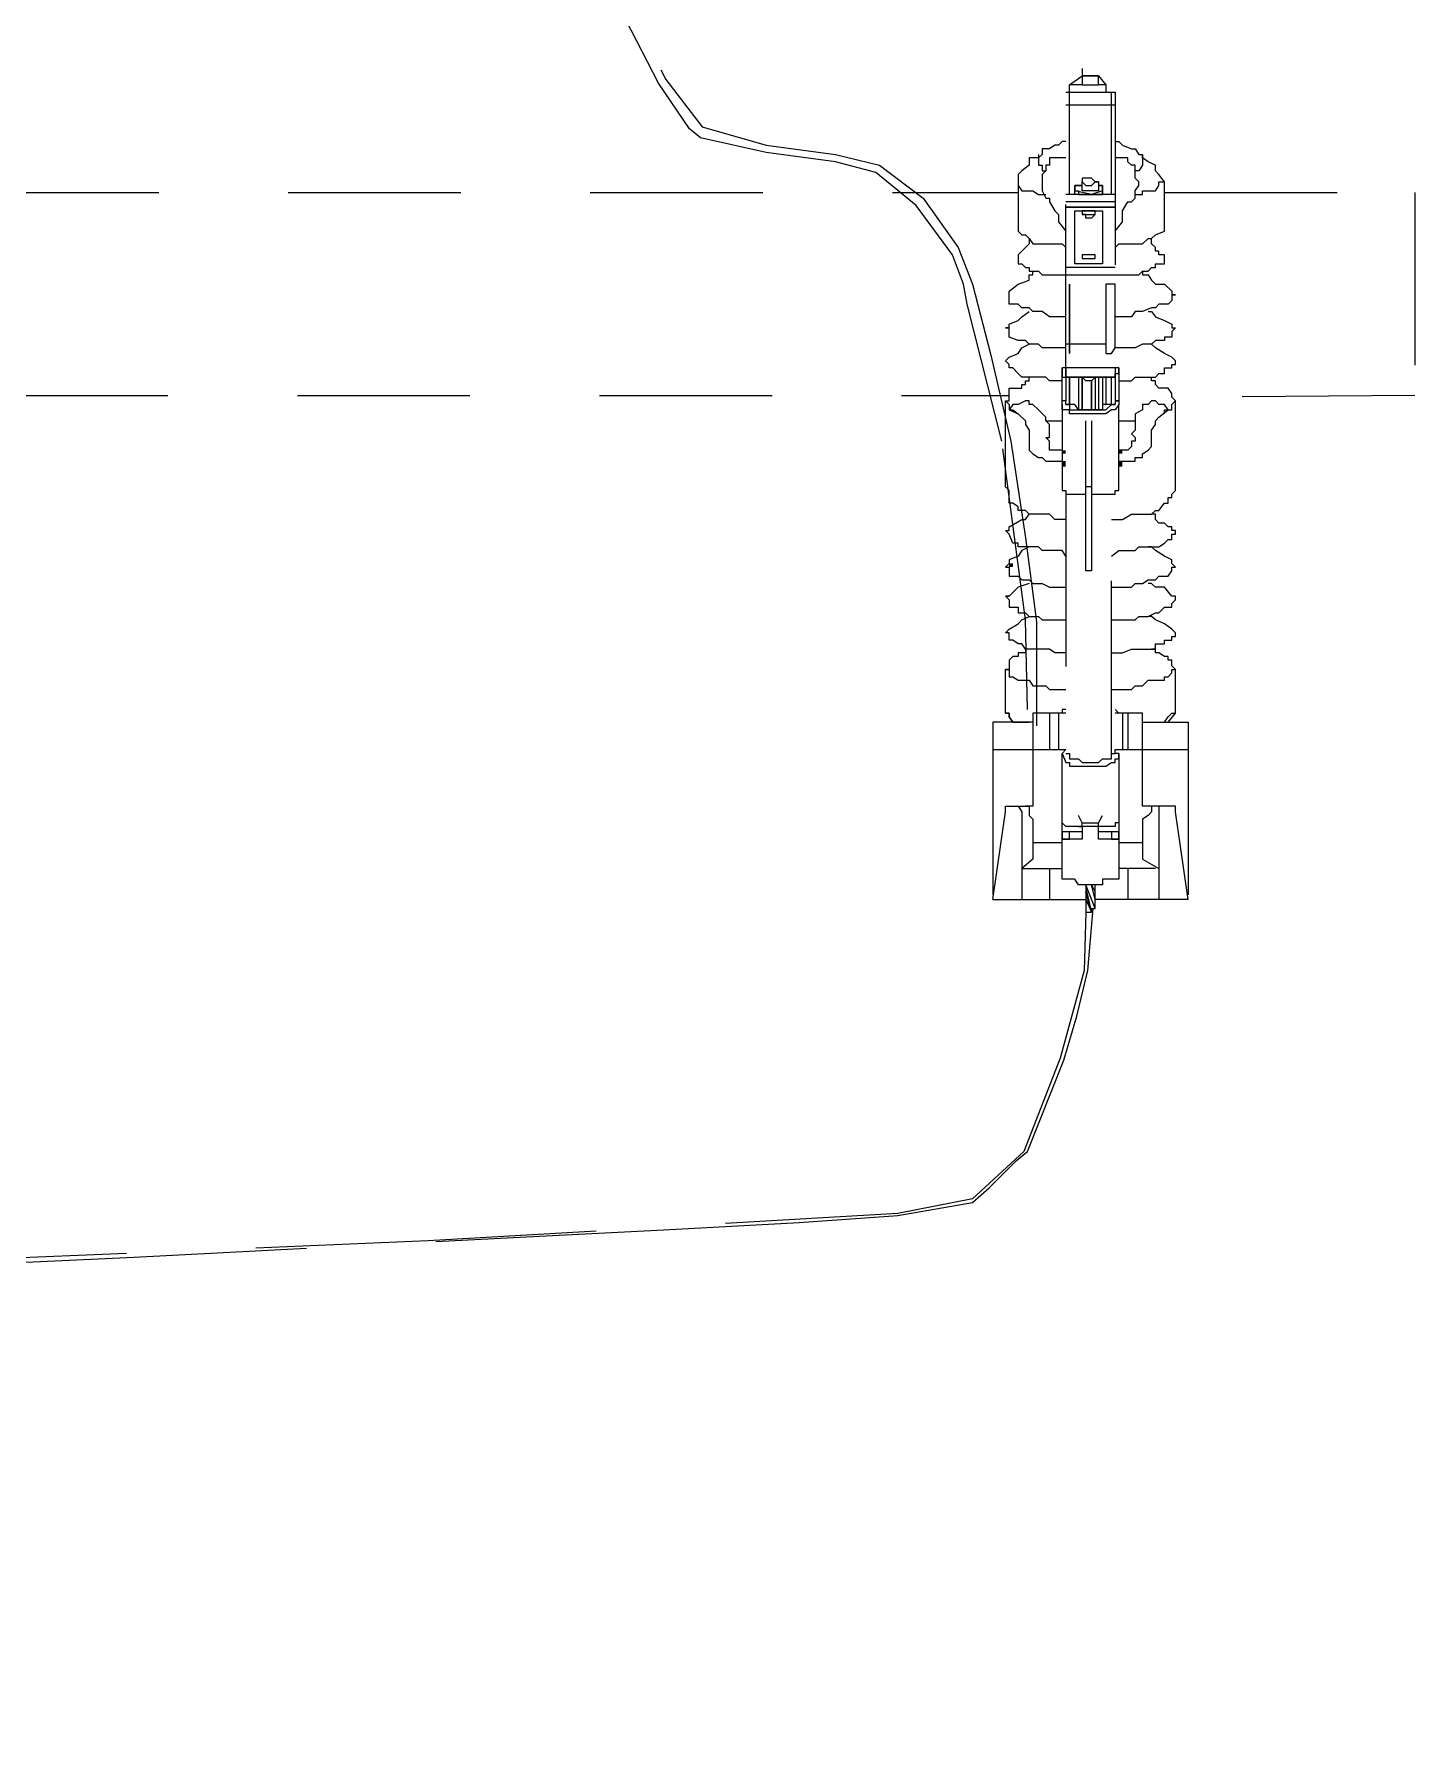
# Model space of a CAD drawing. Header units: metres. Extents: x 3162.2 to 3239.3, y 1435.1 to 1475.8.
# Drawn here: x 3190.742 to 3192.342, y 1467.664 to 1469.649 of the extents above; entities that cross this region are included whole.
import ezdxf

# ---------------------------------------------------------------- set-up
doc = ezdxf.new("R2010")
doc.units = ezdxf.units.M
doc.linetypes.add('CONTORNO_QUADRO_T', pattern=[0.35, 0.2, -0.15])
doc.layers.add('PDF29_Geometry', color=7, linetype='Continuous')
doc.layers.add('PDF29_Solid Fills', color=7, linetype='Continuous', true_color=0x939598)

msp = doc.modelspace()

# ---------------------------------------------------------------- linework, layer by layer
at = {"layer": 'PDF29_Geometry', "linetype": 'CONTORNO_QUADRO_T', "lineweight": 25}
for points in [[(3191.3109, 1469.9199), (3191.4739, 1469.5961), (3191.5162, 1469.5411), (3191.5903, 1469.5199), (3191.6707, 1469.5093), (3191.7215, 1469.4966), (3191.7723, 1469.4585), (3191.8126, 1469.4014), (3191.8295, 1469.359), (3191.8507, 1469.2765), (3191.8739, 1469.177), (3191.8909, 1469.0648), (3191.9036, 1468.9674), (3191.9036, 1468.9103), (3191.9036, 1468.8468)], [(3191.893, 1468.8658), (3191.8909, 1468.9696), (3191.8634, 1469.177), (3191.8231, 1469.3357), (3191.8189, 1469.359), (3191.8062, 1469.3929), (3191.7639, 1469.45), (3191.7173, 1469.4881), (3191.6707, 1469.5008), (3191.5903, 1469.5114), (3191.5141, 1469.5284), (3191.5014, 1469.5389), (3191.4654, 1469.5919), (3191.3109, 1469.8945)], [(3191.9565, 1469.6088), (3191.9565, 1469.5897), (3191.9755, 1469.5897)], [(3191.9565, 1469.6003), (3191.9755, 1469.6003), (3191.9565, 1469.6003)], [(3191.984, 1469.5897), (3191.9755, 1469.5897), (3191.9755, 1469.6003), (3191.984, 1469.5897), (3191.984, 1469.5813)], [(3191.9374, 1469.2617), (3191.9374, 1469.2511), (3191.9374, 1469.5813), (3191.9946, 1469.5813), (3191.9946, 1469.2511), (3191.9946, 1469.2553), (3191.9988, 1469.2553), (3191.9988, 1469.2617), (3191.9946, 1469.2617), (3191.9946, 1469.2511), (3191.9946, 1469.2236), (3191.9988, 1469.2236), (3191.9988, 1469.2193), (3191.9946, 1469.213), (3191.9904, 1469.213), (3191.984, 1469.2087), (3191.9417, 1469.2087), (3191.9417, 1469.213), (3191.9374, 1469.213), (3191.9332, 1469.213), (3191.9332, 1469.2193), (3191.9332, 1469.2236), (3191.9332, 1469.2617)], [(3191.9417, 1469.4627), (3191.9417, 1469.5813), (3191.9417, 1469.5897)], [(3191.9904, 1469.4627), (3191.9904, 1469.5813)], [(3191.9946, 1469.5665), (3191.9374, 1469.5665)], [(3191.9374, 1469.5241), (3191.9332, 1469.5241), (3191.929, 1469.5199), (3191.9247, 1469.5199), (3191.9184, 1469.5157), (3191.9142, 1469.5157), (3191.9099, 1469.5157), (3191.9099, 1469.5093), (3191.9057, 1469.5051), (3191.9057, 1469.4966), (3191.9099, 1469.4966), (3191.9099, 1469.4903), (3191.9142, 1469.4903)], [(3191.9946, 1469.5241), (3191.9988, 1469.5241), (3192.0031, 1469.5199), (3192.0136, 1469.5157), (3192.0179, 1469.5157), (3192.0221, 1469.5093), (3192.0263, 1469.5093), (3192.0263, 1469.4966), (3192.0221, 1469.4903), (3192.0179, 1469.4903)], [(3191.9057, 1469.5093), (3191.9057, 1469.5051), (3191.8951, 1469.5051), (3191.8951, 1469.4966), (3191.8866, 1469.4903), (3191.8824, 1469.486), (3191.8824, 1469.4776), (3191.8824, 1469.4733), (3191.8866, 1469.467), (3191.8951, 1469.467), (3191.8993, 1469.467), (3191.9057, 1469.4627), (3191.9142, 1469.4627)], [(3191.9374, 1469.5051), (3191.929, 1469.5051), (3191.9184, 1469.5051), (3191.9184, 1469.5008), (3191.9184, 1469.4966), (3191.9142, 1469.4966), (3191.9142, 1469.4903), (3191.9099, 1469.486), (3191.9099, 1469.467), (3191.9142, 1469.4585), (3191.9184, 1469.4585), (3191.9184, 1469.4543), (3191.9247, 1469.4437), (3191.929, 1469.4395), (3191.929, 1469.431), (3191.9374, 1469.4204)], [(3191.9946, 1469.4014), (3191.9988, 1469.4056), (3192.0179, 1469.4056), (3192.0221, 1469.4056), (3192.0263, 1469.4056), (3192.0327, 1469.4119), (3192.0369, 1469.4119), (3192.0412, 1469.4162), (3192.0517, 1469.4204), (3192.0517, 1469.4246), (3192.0517, 1469.4776), (3192.0454, 1469.486), (3192.0412, 1469.4903), (3192.0412, 1469.4966), (3192.0327, 1469.5008), (3192.0263, 1469.5051), (3192.0263, 1469.5093)], [(3191.9946, 1469.4204), (3192.0031, 1469.431), (3192.0031, 1469.4352), (3192.0031, 1469.4395), (3192.0031, 1469.4437), (3192.0094, 1469.4543), (3192.0136, 1469.4543), (3192.0179, 1469.4585), (3192.0179, 1469.467), (3192.0221, 1469.4733), (3192.0221, 1469.4776), (3192.0179, 1469.4818), (3192.0179, 1469.4903), (3192.0179, 1469.4966), (3192.0136, 1469.4966), (3192.0094, 1469.5008), (3192.0094, 1469.5051), (3192.0031, 1469.5051), (3191.9946, 1469.5051)], [(3190.6865, 1469.4649), (3191.8824, 1469.4649)], [(3191.8824, 1469.4776), (3191.8824, 1469.4246), (3191.8824, 1469.4204), (3191.8866, 1469.4162), (3191.8909, 1469.4162), (3191.8951, 1469.4119), (3191.8993, 1469.4056), (3191.9099, 1469.4056), (3191.9142, 1469.4056), (3191.9332, 1469.4056), (3191.9374, 1469.4014)], [(3191.9946, 1469.4627), (3191.9374, 1469.4627)], [(3191.948, 1469.4627), (3191.948, 1469.4733), (3191.9565, 1469.4733), (3191.948, 1469.4733), (3191.948, 1469.467), (3191.9523, 1469.467), (3191.9523, 1469.4627), (3191.9798, 1469.4627), (3191.9798, 1469.467), (3191.9798, 1469.4733), (3191.9755, 1469.4733), (3191.9798, 1469.4733), (3191.9798, 1469.4627)], [(3191.9798, 1469.467), (3191.9671, 1469.4627), (3191.948, 1469.467)], [(3191.9755, 1469.4776), (3191.9755, 1469.467), (3191.9565, 1469.467), (3191.9565, 1469.4776)], [(3192.0179, 1469.4627), (3192.0263, 1469.4627), (3192.0263, 1469.467), (3192.0369, 1469.467), (3192.0412, 1469.467), (3192.0454, 1469.4733), (3192.0454, 1469.4776), (3192.0517, 1469.4776)], [(3192.0517, 1469.4649), (3192.3417, 1469.4649), (3192.3417, 1469.2299), (3192.0602, 1469.2278)], [(3191.9946, 1469.4543), (3191.9374, 1469.4543)], [(3191.9713, 1469.4395), (3191.9671, 1469.4352), (3191.9607, 1469.4352), (3191.9607, 1469.4395), (3191.9565, 1469.4395), (3191.9713, 1469.4395), (3191.9713, 1469.4437), (3191.9565, 1469.4437), (3191.9565, 1469.4395)], [(3191.8951, 1469.4119), (3191.8951, 1469.4056), (3191.8866, 1469.3971), (3191.8824, 1469.3929), (3191.8824, 1469.3887), (3191.8824, 1469.3823), (3191.8866, 1469.3823), (3191.8909, 1469.3781), (3191.8951, 1469.3781), (3191.8951, 1469.3738), (3191.9057, 1469.3738), (3191.9099, 1469.3696), (3191.9184, 1469.3696), (3191.9247, 1469.3696), (3191.9374, 1469.3696), (3191.9946, 1469.3696), (3192.0031, 1469.3696), (3192.0136, 1469.3696), (3192.0221, 1469.3696), (3192.0263, 1469.3738), (3192.0327, 1469.3738), (3192.0369, 1469.3781), (3192.0412, 1469.3781), (3192.0412, 1469.3823), (3192.0454, 1469.3823), (3192.0517, 1469.3823), (3192.0517, 1469.3887), (3192.0517, 1469.3929), (3192.0454, 1469.3929), (3192.0454, 1469.3971), (3192.0412, 1469.3971), (3192.0412, 1469.4014), (3192.0369, 1469.4056), (3192.0369, 1469.4119)], [(3191.9798, 1469.3823), (3191.948, 1469.3823)], [(3191.9565, 1469.3929), (3191.9565, 1469.3887), (3191.9713, 1469.3887), (3191.9713, 1469.3929)], [(3191.9374, 1469.3209), (3191.9184, 1469.3209), (3191.9099, 1469.3273), (3191.8993, 1469.3273), (3191.8951, 1469.3315), (3191.8866, 1469.3315), (3191.8824, 1469.3357), (3191.8761, 1469.3357), (3191.8718, 1469.3357), (3191.8718, 1469.34), (3191.8718, 1469.3506), (3191.8824, 1469.359), (3191.8951, 1469.3633), (3191.8951, 1469.3696), (3191.8993, 1469.3696), (3191.8993, 1469.3738)], [(3191.9946, 1469.3781), (3191.9374, 1469.3781)], [(3192.0263, 1469.3738), (3192.0263, 1469.3696), (3192.0327, 1469.3696), (3192.0369, 1469.3633), (3192.0412, 1469.359), (3192.0517, 1469.359), (3192.0602, 1469.3506), (3192.0602, 1469.3463), (3192.0644, 1469.3463), (3192.0602, 1469.3463), (3192.0602, 1469.34), (3192.056, 1469.3357), (3192.0517, 1469.3357), (3192.0454, 1469.3357), (3192.0412, 1469.3315), (3192.0369, 1469.3315), (3192.0263, 1469.3273), (3192.0179, 1469.3273), (3192.0136, 1469.3209), (3191.9946, 1469.3209)], [(3191.9374, 1469.2849), (3191.9332, 1469.2849), (3191.9099, 1469.2849), (3191.9057, 1469.2892), (3191.8951, 1469.2892), (3191.8909, 1469.2934), (3191.8824, 1469.2934), (3191.8718, 1469.2976), (3191.8718, 1469.3082), (3191.8676, 1469.3082), (3191.8718, 1469.3082), (3191.8718, 1469.3125), (3191.8824, 1469.3167), (3191.8866, 1469.3209), (3191.8951, 1469.3273)], [(3191.8951, 1469.3273), (3191.8951, 1469.3273)], [(3192.0327, 1469.3273), (3192.0369, 1469.3273), (3192.0412, 1469.3209), (3192.0517, 1469.3167), (3192.0602, 1469.3125), (3192.0602, 1469.3082), (3192.0644, 1469.3082), (3192.0602, 1469.304), (3192.0602, 1469.2976), (3192.056, 1469.2976), (3192.0517, 1469.2976), (3192.0517, 1469.2934), (3192.0412, 1469.2934), (3192.0369, 1469.2892), (3192.0263, 1469.2892), (3192.0179, 1469.2849), (3191.9988, 1469.2849), (3191.9946, 1469.2849)], [(3191.9332, 1469.2468), (3191.9184, 1469.2468), (3191.9142, 1469.2511), (3191.9057, 1469.2511), (3191.8951, 1469.2511), (3191.8866, 1469.2511), (3191.8824, 1469.2553), (3191.8761, 1469.2617), (3191.8718, 1469.2617), (3191.8718, 1469.2659), (3191.8676, 1469.2701), (3191.8718, 1469.2744), (3191.8824, 1469.2786), (3191.8866, 1469.2849), (3191.8951, 1469.2892)], [(3191.8951, 1469.2892), (3191.8951, 1469.2892)], [(3191.984, 1469.2892), (3191.9417, 1469.2892), (3191.9374, 1469.2892)], [(3191.9946, 1469.2892), (3191.9946, 1469.2892)], [(3191.9988, 1469.2468), (3192.0136, 1469.2468), (3192.0179, 1469.2511), (3192.0263, 1469.2511), (3192.0327, 1469.2511), (3192.0412, 1469.2511), (3192.0454, 1469.2553), (3192.0517, 1469.2553), (3192.0517, 1469.2617), (3192.056, 1469.2617), (3192.0602, 1469.2617), (3192.0602, 1469.2659), (3192.0644, 1469.2659), (3192.0644, 1469.2701), (3192.0602, 1469.2744), (3192.0517, 1469.2786), (3192.0412, 1469.2849), (3192.0369, 1469.2892), (3192.0327, 1469.2892)], [(3191.9946, 1469.2617), (3191.9374, 1469.2617), (3191.9332, 1469.2617), (3191.9332, 1469.2553), (3191.9332, 1469.2511), (3191.9374, 1469.2511), (3191.9374, 1469.2236)], [(3191.9988, 1469.2617), (3191.9988, 1469.2236), (3191.9946, 1469.2236), (3191.9946, 1469.2193), (3191.9798, 1469.2193), (3191.9798, 1469.213), (3191.9523, 1469.213), (3191.948, 1469.2193), (3191.9374, 1469.2193), (3191.9374, 1469.2236), (3191.9332, 1469.2236)], [(3191.8824, 1469.2384), (3191.8866, 1469.2384), (3191.8866, 1469.2426), (3191.8909, 1469.2426), (3191.8909, 1469.2468), (3191.8951, 1469.2468), (3191.8951, 1469.2511)], [(3191.9374, 1469.2511), (3191.9946, 1469.2511), (3191.9374, 1469.2511)], [(3191.9904, 1469.2193), (3191.9904, 1469.2511), (3191.9713, 1469.2511), (3191.9671, 1469.2468), (3191.9607, 1469.2468), (3191.9565, 1469.2511), (3191.9417, 1469.2511), (3191.9417, 1469.2193), (3191.9417, 1469.2511)], [(3191.9523, 1469.2511), (3191.9523, 1469.213)], [(3191.9565, 1469.213), (3191.9565, 1469.2511), (3191.9565, 1469.213)], [(3191.9671, 1469.213), (3191.9671, 1469.2468), (3191.9671, 1469.213)], [(3191.9713, 1469.2511), (3191.9713, 1469.213)], [(3191.9755, 1469.2511), (3191.9755, 1469.213)], [(3191.9798, 1469.2511), (3191.9798, 1469.213)], [(3191.984, 1469.2511), (3191.984, 1469.2193)], [(3191.9904, 1469.086), (3192.0031, 1469.086), (3192.0136, 1469.0923), (3192.0221, 1469.0923), (3192.0263, 1469.0923), (3192.0369, 1469.0923), (3192.0412, 1469.0966), (3192.0454, 1469.0966), (3192.0517, 1469.105), (3192.056, 1469.105), (3192.056, 1469.1114), (3192.0602, 1469.1114), (3192.0602, 1469.1156), (3192.0644, 1469.1198), (3192.0644, 1469.1241), (3192.0644, 1469.2236), (3192.0602, 1469.2278), (3192.0602, 1469.232), (3192.056, 1469.2384), (3192.0517, 1469.2384), (3192.0454, 1469.2384), (3192.0412, 1469.2426), (3192.0412, 1469.2468), (3192.0369, 1469.2468), (3192.0369, 1469.2511)], [(3190.6971, 1469.2299), (3191.8718, 1469.2299)], [(3191.9374, 1469.086), (3191.9247, 1469.086), (3191.9184, 1469.0923), (3191.9057, 1469.0923), (3191.8951, 1469.0923), (3191.8909, 1469.0966), (3191.8824, 1469.0966), (3191.8824, 1469.1008), (3191.8761, 1469.105), (3191.8718, 1469.105), (3191.8718, 1469.1114), (3191.8718, 1469.1156), (3191.8718, 1469.1198), (3191.8676, 1469.1241), (3191.8676, 1469.2236), (3191.8718, 1469.2236), (3191.8718, 1469.232), (3191.8718, 1469.2384), (3191.8761, 1469.2384), (3191.8866, 1469.2384)], [(3191.8676, 1469.2236), (3191.8718, 1469.2193), (3191.8718, 1469.213), (3191.8824, 1469.2087)], [(3191.9332, 1469.1664), (3191.9184, 1469.1664), (3191.9184, 1469.1706), (3191.9184, 1469.177), (3191.9142, 1469.1812), (3191.9184, 1469.1812), (3191.9184, 1469.1855), (3191.9184, 1469.196), (3191.9142, 1469.2003), (3191.9142, 1469.2045), (3191.9057, 1469.213), (3191.8993, 1469.2193), (3191.8951, 1469.2193), (3191.8951, 1469.2236), (3191.8909, 1469.2236), (3191.8824, 1469.2193), (3191.8761, 1469.2193), (3191.8718, 1469.213), (3191.8761, 1469.213), (3191.8824, 1469.2087), (3191.8909, 1469.2003), (3191.8909, 1469.196), (3191.8951, 1469.1897), (3191.8951, 1469.1812), (3191.8951, 1469.1706), (3191.8951, 1469.1664), (3191.8993, 1469.1622), (3191.9057, 1469.1579), (3191.9099, 1469.1579), (3191.9142, 1469.1537), (3191.9332, 1469.1537)], [(3191.9988, 1469.1537), (3192.0179, 1469.1537), (3192.0179, 1469.1579), (3192.0263, 1469.1579), (3192.0263, 1469.1622), (3192.0327, 1469.1664), (3192.0369, 1469.1706), (3192.0369, 1469.1812), (3192.0369, 1469.1897), (3192.0412, 1469.196), (3192.0412, 1469.2003), (3192.0454, 1469.2045), (3192.056, 1469.213), (3192.0517, 1469.2193), (3192.0454, 1469.2193), (3192.0412, 1469.2236), (3192.0369, 1469.2236), (3192.0327, 1469.2193), (3192.0263, 1469.2193), (3192.0263, 1469.213), (3192.0179, 1469.2087), (3192.0179, 1469.2045), (3192.0179, 1469.2003), (3192.0179, 1469.1897), (3192.0136, 1469.1855), (3192.0179, 1469.1812), (3192.0179, 1469.177), (3192.0136, 1469.177), (3192.0136, 1469.1706), (3192.0094, 1469.1664), (3192.0031, 1469.1664), (3191.9988, 1469.1664)], [(3192.0517, 1469.2087), (3192.0517, 1469.213), (3192.056, 1469.213), (3192.0602, 1469.213), (3192.0602, 1469.2193), (3192.0644, 1469.2236)], [(3191.9332, 1469.2193), (3191.9332, 1469.1241), (3191.9332, 1469.1198), (3191.9374, 1469.1198), (3191.9374, 1469.1156), (3191.9417, 1469.1156), (3191.948, 1469.1156), (3191.9607, 1469.1156)], [(3191.9374, 1469.2193), (3191.9417, 1469.2193), (3191.9417, 1469.213), (3191.9523, 1469.213), (3191.9565, 1469.213), (3191.9713, 1469.213), (3191.9755, 1469.213), (3191.984, 1469.213), (3191.9904, 1469.2193), (3191.9946, 1469.2193)], [(3191.9374, 1469.2193), (3191.9374, 1469.2193)], [(3191.9671, 1469.1156), (3191.9798, 1469.1156), (3191.984, 1469.1156), (3191.9946, 1469.1156), (3191.9946, 1469.1198), (3191.9988, 1469.1198), (3191.9988, 1469.1241), (3191.9988, 1469.2193)], [(3191.9946, 1469.2193), (3191.9946, 1469.2193)], [(3191.9142, 1469.2003), (3191.9247, 1469.2003), (3191.9332, 1469.2003)], [(3191.9671, 1469.2003), (3191.9671, 1469.0267), (3191.9607, 1469.0267), (3191.9607, 1469.2003)], [(3191.9988, 1469.2003), (3192.0031, 1469.2003), (3192.0179, 1469.2003)], [(3191.8676, 1469.1241), (3191.8718, 1469.1198)], [(3191.9671, 1469.1241), (3191.9607, 1469.1241)], [(3192.0644, 1469.1198), (3192.0644, 1469.1241)], [(3191.9374, 1469.1156), (3191.9374, 1468.815), (3191.9417, 1468.815), (3191.9417, 1468.8087), (3191.9523, 1468.8087), (3191.9565, 1468.8045), (3191.9755, 1468.8045), (3191.9798, 1468.8087), (3191.9904, 1468.8087), (3191.9904, 1468.815), (3191.9946, 1468.815)], [(3191.9904, 1468.815), (3191.9904, 1469.1156)], [(3191.9374, 1469.0436), (3191.9332, 1469.05), (3191.9099, 1469.05), (3191.9057, 1469.0542), (3191.8951, 1469.0542), (3191.8909, 1469.0542), (3191.8824, 1469.0542), (3191.8824, 1469.0585), (3191.8761, 1469.0585), (3191.8718, 1469.069), (3191.8676, 1469.0733), (3191.8718, 1469.0733), (3191.8718, 1469.0775), (3191.8866, 1469.086), (3191.8909, 1469.086), (3191.8951, 1469.0923)], [(3191.9904, 1469.0436), (3191.9988, 1469.05), (3192.0179, 1469.05), (3192.0221, 1469.0542), (3192.0327, 1469.0542), (3192.0412, 1469.0542), (3192.0454, 1469.0542), (3192.0517, 1469.0585), (3192.056, 1469.0627), (3192.0602, 1469.0627), (3192.0602, 1469.069), (3192.0644, 1469.069), (3192.0644, 1469.0733), (3192.0602, 1469.0733), (3192.0602, 1469.0775), (3192.056, 1469.0775), (3192.0517, 1469.0817), (3192.0454, 1469.0817), (3192.0412, 1469.086), (3192.0412, 1469.0923), (3192.0369, 1469.0923)], [(3191.8951, 1469.0542), (3191.8866, 1469.05), (3191.8824, 1469.0436), (3191.8718, 1469.0394), (3191.8718, 1469.0352), (3191.8676, 1469.0309), (3191.8718, 1469.0309), (3191.8718, 1469.0267), (3191.8718, 1469.0204), (3191.8761, 1469.0204), (3191.8824, 1469.0204), (3191.8866, 1469.0161), (3191.8951, 1469.0161), (3191.8993, 1469.0119), (3191.9099, 1469.0119), (3191.9184, 1469.0077), (3191.9374, 1469.0077)], [(3191.9904, 1469.0077), (3192.0136, 1469.0077), (3192.0179, 1469.0119), (3192.0263, 1469.0119), (3192.0327, 1469.0161), (3192.0412, 1469.0161), (3192.0454, 1469.0204), (3192.0517, 1469.0204), (3192.056, 1469.0204), (3192.0602, 1469.0267), (3192.0602, 1469.0309), (3192.0644, 1469.0309), (3192.0602, 1469.0352), (3192.0602, 1469.0394), (3192.0517, 1469.0436), (3192.0412, 1469.05), (3192.0369, 1469.0542), (3192.0327, 1469.0542)], [(3191.8951, 1469.0119), (3191.8824, 1469.0077), (3191.8718, 1468.9971)], [(3191.8951, 1469.0119), (3191.8951, 1469.0119)], [(3191.9904, 1468.9696), (3191.9988, 1468.9696), (3192.0179, 1468.9696), (3192.0221, 1468.9738), (3192.0327, 1468.9738), (3192.0412, 1468.978), (3192.0454, 1468.978), (3192.0517, 1468.9844), (3192.056, 1468.9844), (3192.0602, 1468.9844), (3192.0602, 1468.9886), (3192.0644, 1468.9928), (3192.0644, 1468.9971), (3192.0602, 1468.9971), (3192.0517, 1469.0077), (3192.0412, 1469.0077), (3192.0369, 1469.0119), (3192.0327, 1469.0119)], [(3191.8718, 1468.9928), (3191.8718, 1468.9886), (3191.8718, 1468.9844), (3191.8761, 1468.9844), (3191.8824, 1468.9844), (3191.8824, 1468.978), (3191.8909, 1468.978), (3191.8951, 1468.9738), (3191.9057, 1468.9738), (3191.9099, 1468.9696), (3191.9332, 1468.9696), (3191.9374, 1468.9696)], [(3191.9374, 1468.9315), (3191.9247, 1468.9315), (3191.9184, 1468.9357), (3191.9057, 1468.9357), (3191.8993, 1468.9357), (3191.8909, 1468.9357), (3191.8866, 1468.942), (3191.8824, 1468.942), (3191.8761, 1468.9463), (3191.8718, 1468.9463), (3191.8718, 1468.9547), (3191.8676, 1468.9547), (3191.8718, 1468.959), (3191.8824, 1468.9653), (3191.8866, 1468.9696), (3191.8951, 1468.9738)], [(3191.9904, 1468.9315), (3192.0031, 1468.9315), (3192.0136, 1468.9357), (3192.0221, 1468.9357), (3192.0263, 1468.9357), (3192.0412, 1468.9357), (3192.0412, 1468.942), (3192.0517, 1468.942), (3192.0517, 1468.9463), (3192.056, 1468.9463), (3192.0602, 1468.9463), (3192.0602, 1468.9505), (3192.0644, 1468.9505), (3192.0644, 1468.9547), (3192.0602, 1468.959), (3192.0517, 1468.9653), (3192.0412, 1468.9696), (3192.0369, 1468.9738), (3192.0327, 1468.9738)], [(3191.8951, 1468.9357), (3191.8909, 1468.9357), (3191.8909, 1468.9315), (3191.8866, 1468.9315), (3191.8824, 1468.9315), (3191.8824, 1468.9272), (3191.8761, 1468.9272), (3191.8718, 1468.923), (3191.8718, 1468.9124), (3191.8676, 1468.9124)], [(3192.0517, 1468.851), (3192.056, 1468.851), (3192.0644, 1468.8616), (3192.0644, 1468.9124), (3192.0602, 1468.9166), (3192.0602, 1468.923), (3192.056, 1468.923), (3192.056, 1468.9272), (3192.0517, 1468.9272), (3192.0454, 1468.9315), (3192.0412, 1468.9315), (3192.0412, 1468.9357), (3192.0369, 1468.9357)], [(3191.8676, 1468.8616), (3191.8676, 1468.9124), (3191.8718, 1468.9124), (3191.8718, 1468.9082), (3191.8718, 1468.9039), (3191.8761, 1468.9039), (3191.8824, 1468.8997), (3191.8866, 1468.8997), (3191.8951, 1468.8997), (3191.8993, 1468.8934), (3191.9142, 1468.8934), (3191.9184, 1468.8891), (3191.9374, 1468.8891)], [(3191.9904, 1468.8891), (3192.0136, 1468.8891), (3192.0179, 1468.8934), (3192.0263, 1468.8934), (3192.0327, 1468.8997), (3192.0412, 1468.8997), (3192.0454, 1468.8997), (3192.0517, 1468.8997), (3192.0517, 1468.9039), (3192.056, 1468.9039), (3192.0602, 1468.9082), (3192.0602, 1468.9124), (3192.0644, 1468.9124)], [(3191.9374, 1468.8658), (3191.9332, 1468.8658), (3191.9332, 1468.8616)], [(3191.9988, 1468.8616), (3191.9946, 1468.8658)], [(3191.8993, 1468.851), (3191.8528, 1468.851), (3191.8528, 1468.6457), (3191.8676, 1468.7473), (3191.8676, 1468.7537), (3191.8718, 1468.7537), (3191.8824, 1468.7537), (3191.8866, 1468.7473), (3191.8866, 1468.6457)], [(3191.8761, 1468.851), (3191.8718, 1468.8574), (3191.8718, 1468.8616), (3191.8676, 1468.8616), (3191.8718, 1468.8616), (3191.8718, 1468.8574), (3191.8761, 1468.851), (3191.8824, 1468.851), (3191.8951, 1468.851)], [(3191.9374, 1468.8616), (3191.8993, 1468.8616), (3191.8993, 1468.7537), (3191.8909, 1468.7537)], [(3191.9184, 1468.8616), (3191.9184, 1468.8193)], [(3191.929, 1468.8616), (3191.929, 1468.8193)], [(3192.0263, 1468.851), (3192.0793, 1468.851), (3192.0793, 1468.6457), (3191.9713, 1468.6457), (3191.9671, 1468.6627), (3191.9713, 1468.6542)], [(3192.0412, 1468.7537), (3192.0263, 1468.7537), (3192.0263, 1468.8616), (3191.9946, 1468.8616)], [(3192.0031, 1468.8616), (3192.0031, 1468.8193)], [(3192.0094, 1468.8616), (3192.0094, 1468.8193)], [(3192.0369, 1468.851), (3192.0454, 1468.851), (3192.0517, 1468.851), (3192.056, 1468.8574), (3192.0602, 1468.8616), (3192.0644, 1468.8616)], [(3191.8528, 1468.8193), (3191.9374, 1468.8193), (3191.9332, 1468.815), (3191.9374, 1468.8045), (3191.9417, 1468.8045), (3191.9417, 1468.8002), (3191.984, 1468.8002), (3191.9904, 1468.8045), (3191.9946, 1468.8045), (3191.9946, 1468.8087), (3191.9988, 1468.8087), (3191.9988, 1468.815), (3191.9946, 1468.815), (3191.9946, 1468.8193), (3192.0793, 1468.8193)], [(3191.9988, 1468.815), (3191.9988, 1468.6732), (3191.9988, 1468.669), (3191.9946, 1468.669), (3191.9798, 1468.669), (3191.9798, 1468.6627), (3191.9523, 1468.6627), (3191.948, 1468.669), (3191.9374, 1468.669), (3191.9332, 1468.669), (3191.9332, 1468.6732), (3191.9332, 1468.815)], [(3191.8761, 1468.7537), (3191.8866, 1468.7537), (3191.8909, 1468.7537), (3191.8951, 1468.7537), (3191.8951, 1468.7473), (3191.8951, 1468.7431), (3191.8993, 1468.7389), (3191.8993, 1468.6923), (3191.8866, 1468.6817), (3191.9332, 1468.6817)], [(3192.0517, 1468.7537), (3192.0412, 1468.7537), (3192.0369, 1468.7537), (3192.0369, 1468.7473), (3192.0327, 1468.7431), (3192.0263, 1468.7389), (3192.0263, 1468.6923), (3192.0454, 1468.6817)], [(3192.0793, 1468.6457), (3192.0644, 1468.7473), (3192.0644, 1468.7537), (3192.0602, 1468.7537), (3192.0517, 1468.7537), (3192.0454, 1468.7537), (3192.0454, 1468.7473), (3192.0454, 1468.6457)], [(3191.9988, 1468.7389), (3191.9988, 1468.7346), (3191.9946, 1468.7346), (3191.9946, 1468.7304), (3191.9904, 1468.7304), (3191.984, 1468.7304), (3191.9755, 1468.7304), (3191.9565, 1468.7304), (3191.9417, 1468.7304), (3191.9374, 1468.7304), (3191.9332, 1468.7346), (3191.9332, 1468.7389)], [(3191.9565, 1468.7304), (3191.9565, 1468.7156), (3191.9332, 1468.7156)], [(3191.9523, 1468.7304), (3191.9565, 1468.7304), (3191.9565, 1468.7346), (3191.9523, 1468.7431)], [(3191.9565, 1468.7346), (3191.9755, 1468.7346)], [(3191.9798, 1468.7304), (3191.9755, 1468.7304), (3191.9755, 1468.7346), (3191.9798, 1468.7431)], [(3191.9988, 1468.7156), (3191.9755, 1468.7156), (3191.9755, 1468.7304)], [(3191.9332, 1468.7113), (3191.8993, 1468.7113)], [(3191.9565, 1468.724), (3191.9332, 1468.724)], [(3191.9988, 1468.724), (3191.9755, 1468.724)], [(3192.0263, 1468.7113), (3191.9988, 1468.7113)], [(3191.9184, 1468.6817), (3191.9184, 1468.6457)], [(3192.0412, 1468.6817), (3191.9988, 1468.6817)], [(3192.0094, 1468.6817), (3192.0094, 1468.6457)], [(3191.9713, 1468.6351), (3191.9607, 1468.6627), (3191.9607, 1468.6351), (3191.9607, 1468.6309), (3191.9671, 1468.6309), (3191.9671, 1468.6351), (3191.9713, 1468.6351), (3191.9713, 1468.6627)], [(3191.9607, 1468.6584), (3191.9671, 1468.6309), (3191.9607, 1468.6542)], [(3191.9607, 1468.6309), (3191.9586, 1468.5632), (3191.9311, 1468.4616), (3191.8888, 1468.3536), (3191.8295, 1468.2986), (3191.7427, 1468.2817), (3191.1987, 1468.2499), (3190.6907, 1468.2287), (3190.4515, 1468.2033), (3190.2526, 1468.1547), (3190.0494, 1468.106), (3189.9795, 1468.089), (3189.8589, 1468.0467), (3189.8081, 1468.0277), (3189.7615, 1467.9896), (3189.7382, 1467.9578), (3189.7023, 1467.8943), (3189.6896, 1467.8604), (3189.679, 1467.8308), (3189.6705, 1467.8012), (3189.6599, 1467.7652), (3189.6557, 1467.7334), (3189.6409, 1467.6636)], [(3190.7161, 1468.2245), (3190.8579, 1468.2309), (3191.3427, 1468.2563), (3191.4718, 1468.2626), (3191.6284, 1468.2711), (3191.7427, 1468.2795), (3191.8295, 1468.2944), (3191.8485, 1468.3113), (3191.8803, 1468.343), (3191.893, 1468.3536), (3191.9353, 1468.4595), (3191.9501, 1468.5103), (3191.9628, 1468.5632), (3191.9692, 1468.6351)], [(3191.8528, 1468.6457), (3191.9607, 1468.6457), (3191.9671, 1468.6309)]]:
    msp.add_lwpolyline(points, dxfattribs=at)
for points in [[(3191.9565, 1469.5897), (3191.9417, 1469.5897), (3191.9565, 1469.6003)], [(3191.9755, 1469.4776), (3191.9713, 1469.4776), (3191.9671, 1469.4818), (3191.9565, 1469.4818), (3191.9565, 1469.4776), (3191.9607, 1469.4733), (3191.9671, 1469.4733), (3191.9713, 1469.4776)], [(3191.9374, 1469.4479), (3191.9946, 1469.4479)], [(3191.948, 1469.4437), (3191.9798, 1469.4437), (3191.9798, 1469.3823), (3191.948, 1469.3823)], [(3191.9713, 1469.3929), (3191.9565, 1469.3929), (3191.9565, 1469.3887), (3191.9713, 1469.3887)], [(3191.9417, 1469.359), (3191.9417, 1469.2849), (3191.9417, 1469.2786), (3191.9417, 1469.2849)], [(3191.9946, 1469.359), (3191.9904, 1469.359), (3191.984, 1469.359), (3191.984, 1469.2849), (3191.984, 1469.2786), (3191.9904, 1469.2786), (3191.9946, 1469.2849)], [(3191.8718, 1468.9928), (3191.8676, 1468.9971), (3191.8718, 1468.9971), (3191.8676, 1468.9971)], [(3191.9417, 1468.7198), (3191.9417, 1468.724), (3191.9332, 1468.724), (3191.9332, 1468.7198), (3191.9332, 1468.7156), (3191.9374, 1468.7156), (3191.9417, 1468.7156)], [(3191.9988, 1468.7198), (3191.9988, 1468.724), (3191.9904, 1468.724), (3191.9904, 1468.7156), (3191.9946, 1468.7156), (3191.9988, 1468.7156)]]:
    msp.add_lwpolyline(points, close=True, dxfattribs=at)
at = {"layer": 'PDF29_Solid Fills', "color": 7, "linetype": 'CONTORNO_QUADRO_T', "transparency": 33554559}
for points in [[(3191.9374, 1469.1664), (3191.9332, 1469.1664), (3191.9374, 1469.1622)], [(3191.9332, 1469.1664), (3191.9374, 1469.1622), (3191.9332, 1469.1622)], [(3192.0031, 1469.1664), (3191.9988, 1469.1664), (3192.0031, 1469.1622)], [(3191.9988, 1469.1664), (3192.0031, 1469.1622), (3191.9988, 1469.1622)], [(3191.9374, 1469.1537), (3191.9332, 1469.1537), (3191.9374, 1469.1474)], [(3191.9332, 1469.1537), (3191.9374, 1469.1474), (3191.9332, 1469.1474)], [(3192.0031, 1469.1537), (3191.9988, 1469.1537), (3192.0031, 1469.1474)], [(3191.9988, 1469.1537), (3192.0031, 1469.1474), (3191.9988, 1469.1474)], [(3191.8761, 1469.0352), (3191.8718, 1469.0352), (3191.8761, 1469.0309)], [(3191.8718, 1469.0352), (3191.8761, 1469.0309), (3191.8718, 1469.0309)]]:
    msp.add_solid(points, dxfattribs=at)

doc.saveas('drawing.dxf')
